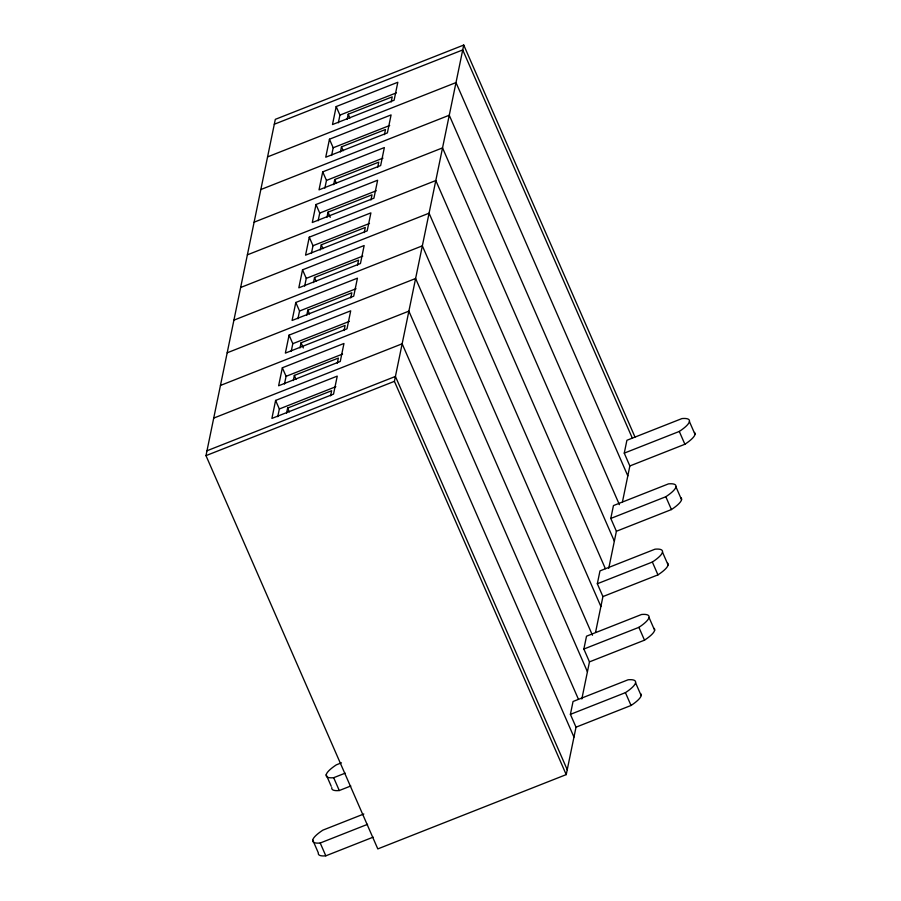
<?xml version="1.0" encoding="UTF-8"?>
<svg xmlns="http://www.w3.org/2000/svg" width="901" height="901" viewBox="0 0 901 901"><rect width="100%" height="100%" fill="white"/><g stroke="black" fill="none" stroke-linecap="round" stroke-linejoin="round"><path stroke-width="1.35" d="M576.009 727.175L631.038 705.472L625.429 692.655A34.722 7.872 -23.6 0 0 628.087 679.793L573.047 701.496L570.401 714.358L576.009 727.175L566.222 774.612L377.801 848.911L205.98 455.636L275.312 119.349L463.733 45.05L634.991 437.03M275.605 400.427L271.899 418.424L333.528 394.12L337.244 376.122L275.605 400.427L279.344 408.975L277.756 416.69M282.34 367.777L278.623 385.774L340.263 361.47L343.968 343.472L282.34 367.777L286.079 376.325L284.479 384.04M289.075 335.127L285.358 353.124L346.998 328.82L350.703 310.822L289.075 335.127L292.802 343.675L291.214 351.39M295.798 302.477L292.093 320.474L353.721 296.17L357.438 278.172L295.798 302.477L299.537 311.025L297.949 318.74M302.533 269.827L298.817 287.824L360.456 263.52L364.162 245.523L302.533 269.827L306.272 278.375L304.673 286.09M309.268 237.177L305.552 255.174L367.191 230.87L370.897 212.873L309.268 237.177L312.996 245.725L311.408 253.44M315.992 204.516L312.287 222.513L373.915 198.209L377.632 180.211L315.992 204.516L319.731 213.075L318.143 220.779M322.727 171.866L319.022 189.863L380.65 165.559L384.355 147.561L322.727 171.866L326.466 180.414L324.867 188.129M329.462 139.216L325.745 157.213L387.385 132.909L391.09 114.911L329.462 139.216L333.19 147.764L331.602 155.479M336.186 106.566L332.48 124.563L394.109 100.259L397.825 82.261L336.186 106.566L339.925 115.114L338.337 122.829M286.552 413.221L287.622 408.074L331.636 390.719L330.577 395.866M293.287 380.571L294.345 375.424L338.371 358.069L337.312 363.204M300.022 347.921L301.08 342.774L345.106 325.419L344.047 330.554M306.745 315.271L307.815 310.124L351.84 292.769L350.771 297.904M313.48 282.61L314.539 277.474L358.564 260.107L357.506 265.254M320.215 249.96L321.274 244.824L365.299 227.457L364.241 232.604M326.95 217.31L328.009 212.174L372.034 194.807L370.964 199.954M333.674 184.66L334.733 179.513L378.758 162.157L377.699 167.304M340.409 152.01L341.468 146.863L385.493 129.507L384.434 134.643M347.144 119.36L348.203 114.213L392.228 96.858L391.169 101.993M566.222 774.612L394.413 381.337L463.733 45.05M589.468 661.875L583.859 649.047L586.517 636.196L641.546 614.493A34.722 7.872 -23.6 0 1 638.899 627.344L644.497 640.172L589.468 661.875L581.821 698.985M602.927 596.575L597.329 583.747L599.976 570.896L655.004 549.193A34.722 7.872 -23.6 0 1 652.358 562.044L657.955 574.872L602.927 596.575L595.561 632.322M616.397 531.263L610.788 518.447L613.446 505.585L668.474 483.882A34.722 7.872 -23.6 0 1 665.816 496.744L671.425 509.561L616.397 531.263L608.738 568.373M629.855 465.963L624.258 453.135L626.905 440.285L681.933 418.582A34.722 7.872 -23.6 0 1 679.286 431.444L684.884 444.261L629.855 465.963L622.49 501.711M274.309 124.237L462.731 49.938L632.288 438.055M339.925 115.114L396.417 92.837M267.574 156.887L455.996 82.588L627.817 475.863M333.19 147.764L389.694 125.487M260.839 189.537L449.261 115.238L619.392 504.65M326.466 180.414L382.959 158.137M254.116 222.187L442.537 147.888L614.347 541.163M319.731 213.075L376.224 190.787M247.381 254.848L435.802 180.538L605.371 568.655M312.996 245.725L369.5 223.448M240.646 287.498L429.067 213.199L600.888 606.463M306.272 278.375L362.765 256.098M233.922 320.148L422.344 245.849L592.464 635.25M299.537 311.025L356.03 288.748M227.187 352.798L415.609 278.499L587.429 671.774M292.802 343.675L349.306 321.398M220.452 385.448L408.874 311.149L578.442 699.266M286.079 376.325L342.571 354.048M213.717 418.098L402.15 343.799L573.96 737.074M279.344 408.975L335.836 386.698M206.993 450.759L395.415 376.449L567.236 769.724M205.98 455.636L394.413 381.337M624.258 453.135L679.286 431.444M610.788 518.447L665.816 496.744M597.329 583.747L652.358 562.044M583.859 649.047L638.899 627.344M341.445 762.832L336.332 764.848A34.722 7.872 -23.6 0 0 333.674 777.698L339.283 790.526L350.804 785.987M333.674 777.698L345.196 773.159M570.401 714.358L625.429 692.655M363.824 813.997L322.862 830.148A34.722 7.872 -23.6 0 0 320.215 843.009L325.813 855.826L373.172 837.153M320.215 843.009L367.563 824.336M689.411 421.544L695.02 434.361M675.953 486.844L681.55 499.672M662.483 552.144L668.091 564.972M649.024 617.444L654.633 630.272M635.565 682.755L641.163 695.572M348.203 114.213L349.892 118.076M341.468 146.863L343.157 150.737M334.733 179.513L336.422 183.387M328.009 212.174L330.262 217.321M321.274 244.824L322.963 248.687M314.539 277.474L316.228 281.337M307.815 310.124L309.505 313.987M301.08 342.774L303.333 347.932M294.345 375.424L296.035 379.298M287.622 408.074L289.311 411.948M326.196 774.747L331.241 786.291M312.737 840.047L318.335 852.875A34.722 7.872 -23.6 0 0 325.813 855.826M640.622 693.646A34.722 7.872 -23.6 0 1 631.038 705.472M654.092 628.335A34.722 7.872 -23.6 0 1 644.497 640.172M339.283 790.526A34.722 7.872 -23.6 0 1 331.805 787.575M667.551 563.035A34.722 7.872 -23.6 0 1 657.955 574.872M681.01 497.735A34.722 7.872 -23.6 0 1 671.425 509.561M694.48 432.424A34.722 7.872 -23.6 0 1 684.884 444.261"/></g></svg>
